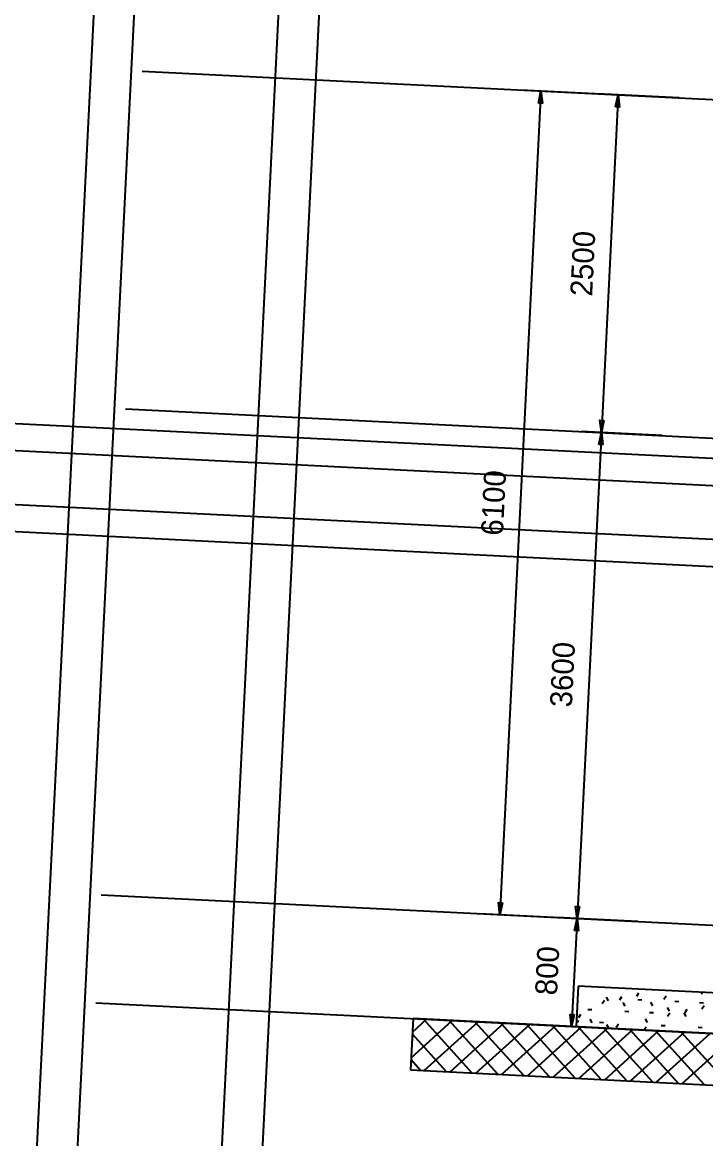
# Model space of a CAD drawing. Extents: x 549999 to 550212, y 1838161 to 1838467.
# Drawn here: x 550107.74 to 550112.79, y 1838236.78 to 1838245.04 of the extents above; entities that cross this region are included whole.
import ezdxf

# ---------------------------------------------------------------- set-up
doc = ezdxf.new("R2010")
doc.units = 0
for name, color, linetype in [('Level 11', 7, 'Continuous'), ('Level 15', 7, 'Continuous'), ('Level 18', 7, 'Continuous'), ('Level 20', 7, 'Continuous'), ('Level 28', 7, 'Continuous'), ('Level 8', 7, 'Continuous')]:
    doc.layers.add(name, color=color, linetype=linetype)

msp = doc.modelspace()

# ---------------------------------------------------------------- linework, layer by layer
at = {"layer": 'Level 11'}
for p, q in [((550110.6219, 1838237.5709), (550110.7257, 1838237.6649)), ((550111.0632, 1838237.2675), (550110.7027, 1838237.666)), ((550110.6124, 1838237.3803), (550110.9164, 1838237.6554)), ((550110.7086, 1838237.2853), (550111.1071, 1838237.6458)), ((550111.2539, 1838237.258), (550110.8934, 1838237.6565)), ((550110.8993, 1838237.2757), (550111.2978, 1838237.6363)), ((550111.4446, 1838237.2485), (550111.084, 1838237.647)), ((550111.0899, 1838237.2662), (550111.4884, 1838237.6268)), ((550111.6353, 1838237.2389), (550111.2747, 1838237.6374)), ((550111.2806, 1838237.2567), (550111.6791, 1838237.6172)), ((550111.8259, 1838237.2294), (550111.4654, 1838237.6279)), ((550111.4713, 1838237.2471), (550111.8698, 1838237.6077)), ((550112.0166, 1838237.2199), (550111.6561, 1838237.6184)), ((550111.662, 1838237.2376), (550112.0605, 1838237.5982)), ((550112.2073, 1838237.2103), (550111.8468, 1838237.6088)), ((550111.8527, 1838237.2281), (550112.2512, 1838237.5886)), ((550112.398, 1838237.2008), (550112.0374, 1838237.5993)), ((550112.0434, 1838237.2185), (550112.4419, 1838237.5791)), ((550112.5887, 1838237.1913), (550112.2281, 1838237.5898)), ((550112.7794, 1838237.1817), (550112.4188, 1838237.5802)), ((550110.8725, 1838237.2771), (550110.6211, 1838237.555)), ((550112.234, 1838237.209), (550112.6325, 1838237.5696)), ((550112.4247, 1838237.1995), (550112.8232, 1838237.56)), ((550112.97, 1838237.1722), (550112.6095, 1838237.5707)), ((550112.6154, 1838237.1899), (550113.0139, 1838237.5505)), ((550110.6819, 1838237.2866), (550110.6116, 1838237.3643))]:
    msp.add_line(p, q, dxfattribs=at)
at = {"layer": 'Level 15'}
for p, q in [((550112.0708, 1838237.8028), (550112.0571, 1838237.8297)), ((550112.1678, 1838237.8319), (550112.1514, 1838237.8066)), ((550112.2942, 1838237.8591), (550112.2778, 1838237.8338)), ((550112.4974, 1838237.8367), (550112.4811, 1838237.8114)), ((550112.7656, 1838237.8506), (550112.7589, 1838237.8636)), ((550112.0414, 1838237.8047), (550112.025, 1838237.7794)), ((550112.1939, 1838237.7631), (550112.1802, 1838237.79)), ((550112.2874, 1838237.8117), (550112.3176, 1838237.8102)), ((550112.3984, 1838237.7652), (550112.3846, 1838237.792)), ((550112.5215, 1838237.7255), (550112.5077, 1838237.7524)), ((550112.5614, 1838237.798), (550112.5915, 1838237.7965)), ((550112.7441, 1838237.7889), (550112.7742, 1838237.7874)), ((550112.7775, 1838237.7647), (550112.7611, 1838237.7393)), ((550111.8653, 1838237.7008), (550111.8489, 1838237.6754)), ((550111.9176, 1838237.7386), (550111.9477, 1838237.7371)), ((550111.9498, 1838237.638), (550111.936, 1838237.6649)), ((550112.1915, 1838237.7249), (550112.2217, 1838237.7234)), ((550112.3587, 1838237.6421), (550112.345, 1838237.669)), ((550112.3742, 1838237.7158), (550112.4043, 1838237.7143)), ((550112.5246, 1838237.7103), (550112.5083, 1838237.6849)), ((550112.6445, 1838237.6859), (550112.6308, 1838237.7127)), ((550112.6511, 1838237.7375), (550112.6347, 1838237.7121)), ((550111.835, 1838237.6512), (550111.8518, 1838237.6504)), ((550112.0043, 1838237.6427), (550112.0345, 1838237.6412)), ((550112.0729, 1838237.5983), (550112.0591, 1838237.6252)), ((550112.1454, 1838237.6287), (550112.129, 1838237.6034)), ((550112.3486, 1838237.6063), (550112.3345, 1838237.5845)), ((550112.461, 1838237.6199), (550112.4911, 1838237.6184)), ((550112.7349, 1838237.6062), (550112.7651, 1838237.6047))]:
    msp.add_line(p, q, dxfattribs=at)
at = {"layer": 'Level 18'}
for p, q in [((550108.6236, 1838244.6786), (550137.4707, 1838243.2365)), ((550108.4988, 1838242.1817), (550137.3458, 1838240.7396)), ((550108.319, 1838238.5862), (550137.1661, 1838237.1441)), ((550108.2791, 1838237.7872), (550137.1261, 1838236.3451))]:
    msp.add_line(p, q, dxfattribs=at)
at = {"layer": 'Level 20'}
for p, q in [((550107.5504, 1838230.8067), (550112.1235, 1838322.2824)), ((550107.85, 1838230.7917), (550112.4231, 1838322.2674)), ((550107.0242, 1838192.9364), (550111.5973, 1838284.4122)), ((550107.3238, 1838192.9215), (550111.8969, 1838284.3972)), ((550106.9945, 1838192.343), (550111.5676, 1838283.8188)), ((550107.2941, 1838192.328), (550111.8673, 1838283.8038)), ((550111.5719, 1838244.5312), (550111.2673, 1838238.4388)), ((550112.0213, 1838244.5087), (550111.4221, 1838244.5387)), ((550112.5926, 1838244.4802), (550111.9934, 1838244.5101)), ((550112.1433, 1838244.5026), (550112.0184, 1838242.0058)), ((550070.6072, 1838243.9258), (550131.6409, 1838240.8746)), ((550070.5972, 1838243.7261), (550131.6309, 1838240.6748)), ((550129.369, 1838240.3864), (550068.3352, 1838243.4377)), ((550129.359, 1838240.1867), (550068.3252, 1838243.2379)), ((550112.0184, 1838242.0058), (550111.8387, 1838238.4102)), ((550112.4678, 1838241.9833), (550111.8686, 1838242.0132)), ((550112.4678, 1838241.9833), (550111.8686, 1838242.0132)), ((550111.7167, 1838238.4163), (550111.1175, 1838238.4463)), ((550112.2881, 1838238.3878), (550111.6889, 1838238.4177)), ((550112.2881, 1838238.3878), (550111.6889, 1838238.4177)), ((550111.8387, 1838238.4102), (550111.7987, 1838237.6112)), ((550112.2481, 1838237.5888), (550111.6489, 1838237.6187))]:
    msp.add_line(p, q, dxfattribs=at)
for points in [[(550111.5526, 1838244.4428), (550111.5719, 1838244.5312), (550111.5823, 1838244.4413)], [(550112.1239, 1838244.4142), (550112.1433, 1838244.5026), (550112.1537, 1838244.4127)], [(550112.0377, 1838242.0942), (550112.0184, 1838242.0058), (550112.008, 1838242.0957)], [(550111.9991, 1838241.9173), (550112.0184, 1838242.0058), (550112.0288, 1838241.9158)], [(550111.2866, 1838238.5273), (550111.2673, 1838238.4388), (550111.2569, 1838238.5287)], [(550111.858, 1838238.4987), (550111.8387, 1838238.4102), (550111.8283, 1838238.5002)], [(550111.8194, 1838238.3218), (550111.8387, 1838238.4102), (550111.8491, 1838238.3203)], [(550111.8181, 1838237.6997), (550111.7987, 1838237.6112), (550111.7883, 1838237.7012)]]:
    msp.add_lwpolyline(points, close=True, dxfattribs=at)
at = {"layer": 'Level 28'}
for p, q in [((550110.6268, 1838237.6698), (550110.6079, 1838237.2903)), ((550120.4995, 1838237.1763), (550110.6268, 1838237.6698)), ((550110.6079, 1838237.2903), (550120.4805, 1838236.7967))]:
    msp.add_line(p, q, dxfattribs=at)
at = {"layer": 'Level 8'}
for p, q in [((550111.8479, 1838237.9092), (550111.8329, 1838237.6095)), ((550118.8166, 1838237.5608), (550111.8479, 1838237.9092))]:
    msp.add_line(p, q, dxfattribs=at)

# ---------------------------------------------------------------- texts
at = {"layer": 'Level 20'}
for s, p in [('2500', (550111.95, 1838243.01)), ('6100', (550111.29, 1838241.24)), ('3600', (550111.8, 1838239.97)), ('800', (550111.69, 1838237.84))]:
    msp.add_text(s, height=0.16224, rotation=87.13801, dxfattribs=at).set_placement(p)

doc.saveas('drawing.dxf')
